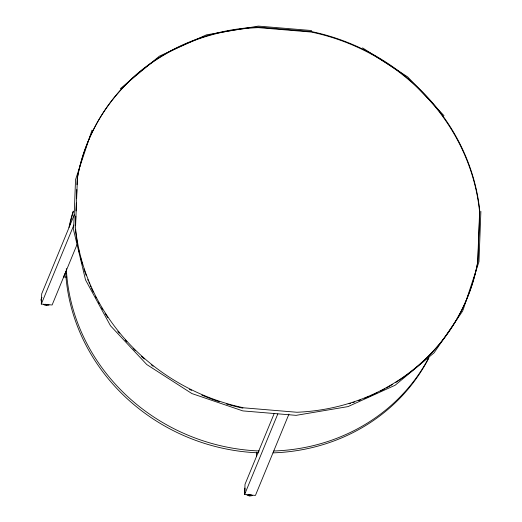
<?xml version="1.0" encoding="UTF-8"?>
<svg xmlns="http://www.w3.org/2000/svg" width="522" height="522" viewBox="0 0 522 522"><rect width="100%" height="100%" fill="white"/><g stroke="black" fill="none" stroke-linecap="round" stroke-linejoin="round"><path stroke-width="0.78" d="M75.442 225.243L75.788 216.101M75.984 210.986L76.29 203.019M76.473 198.243L76.806 189.486M76.988 184.71L77.236 178.341A205.094 190.563 22.4 0 1 258.253 27.627L311.223 32.044A205.094 190.563 22.4 0 1 479.594 211.912L477.682 262.037A205.094 190.563 22.4 0 1 395.852 382.385M480.886 211.377L478.961 261.77L463.314 309.292L462.485 311.295L434.115 352.774L395.108 385.256L348.03 406.599L296.104 415.349L242.847 410.905L191.926 393.581L146.786 364.552L110.488 325.774L85.536 279.923L73.615 230.111L75.54 179.627L92.009 130.102M77.256 243.996L52.115 304.992L41.297 304.072L41.701 293.834L74.294 214.764M288.947 414.103L255.428 495.43L244.603 494.497L245.027 484.259L274.207 413.476M41.114 299.889L41.499 298.956A5.468 5.083 22.4 0 1 41.734 297.644M41.297 304.072L73.889 225.002M46.321 305.468L46.706 304.528M244.433 490.315L244.818 489.382M244.603 494.497L277.815 413.92M249.627 495.9L250.012 494.967M120.308 88.688L159.327 56.193L206.412 34.85L258.351 26.1L311.608 30.544M66.692 273.319L65.067 273.287L63.527 277.025L66.783 277.091M362.549 47.88L407.708 76.923L444.007 115.695M256.433 452.143L256.589 456.215M392.466 384.473A205.094 190.563 22.4 0 1 386.247 388.055M384.844 388.825A205.094 190.563 22.4 0 1 380.571 391.069M376.956 392.864A205.094 190.563 22.4 0 1 374.763 393.908M373.295 394.593A205.094 190.563 22.4 0 1 370.339 395.917M368.845 396.563A205.094 190.563 22.4 0 1 364.349 398.423M360.572 399.891A205.094 190.563 22.4 0 1 358.288 400.733M354.471 402.071A205.094 190.563 22.4 0 1 352.937 402.586M350.634 403.33A205.094 190.563 22.4 0 1 349.094 403.813M242.906 408.165A205.094 190.563 22.4 0 1 226.411 403.982M219.397 401.783A205.094 190.563 22.4 0 1 201.851 395.115M191.574 390.384A205.094 190.563 22.4 0 1 189.408 389.308M153.096 366.235A205.094 190.563 22.4 0 1 151.204 364.734M144.392 359.038A205.094 190.563 22.4 0 1 141.345 356.33M135.381 350.719A205.094 190.563 22.4 0 1 133.051 348.409M126.839 341.871A205.094 190.563 22.4 0 1 125.195 340.044M119.375 333.219A205.094 190.563 22.4 0 1 117.848 331.326M107.813 317.624A205.094 190.563 22.4 0 1 105.131 313.513M102.54 309.337A205.094 190.563 22.4 0 1 101.699 307.934M99.245 303.673A205.094 190.563 22.4 0 1 98.449 302.238M96.139 297.912A205.094 190.563 22.4 0 1 95.389 296.457M93.229 292.072A205.094 190.563 22.4 0 1 91.52 288.398M90.861 286.917A205.094 190.563 22.4 0 1 90.215 285.443M89.582 283.961A205.094 190.563 22.4 0 1 88.955 282.474M88.349 280.993A205.094 190.563 22.4 0 1 87.755 279.505M86.319 275.747A205.094 190.563 22.4 0 1 83.898 268.837M82.665 264.948A205.094 190.563 22.4 0 1 80.649 257.881M79.651 253.92A205.094 190.563 22.4 0 1 78.561 249.157M77.308 242.782A205.094 190.563 22.4 0 1 75.396 229.256M428.98 357.714A192.951 179.274 22.4 0 1 273.019 452.868M258.455 452.835A192.951 179.274 22.4 0 1 65.576 271.192M68.943 227.462A192.951 179.274 22.4 0 1 73.243 211.11M428.634 357.988A192.951 179.274 22.4 0 1 273.789 451.001M259.225 450.962A192.951 179.274 22.4 0 1 66.307 268.523M69.876 224.806A192.951 179.274 22.4 0 1 73.295 211.56M251.421 494.915A5.468 5.083 22.4 0 1 248.622 494.667M244.948 490.719A5.468 5.083 22.4 0 1 245.059 488.07M252.361 495.45A5.468 5.083 22.4 0 1 246.952 494.98M245.053 492.938A5.468 5.083 22.4 0 1 244.668 489.003M48.115 304.476A5.468 5.083 22.4 0 1 45.316 304.235M49.055 305.011A5.468 5.083 22.4 0 1 43.646 304.548M41.245 301.227A5.468 5.083 22.4 0 1 41.943 297.39M77.439 177.852L75.52 227.97A205.094 190.563 22.4 0 0 243.898 407.839L296.868 412.256A205.094 190.563 22.4 0 0 477.884 261.542L479.803 211.423A205.094 190.563 22.4 0 0 311.425 31.555L258.455 27.131A205.094 190.563 22.4 0 0 77.439 177.852"/></g></svg>
